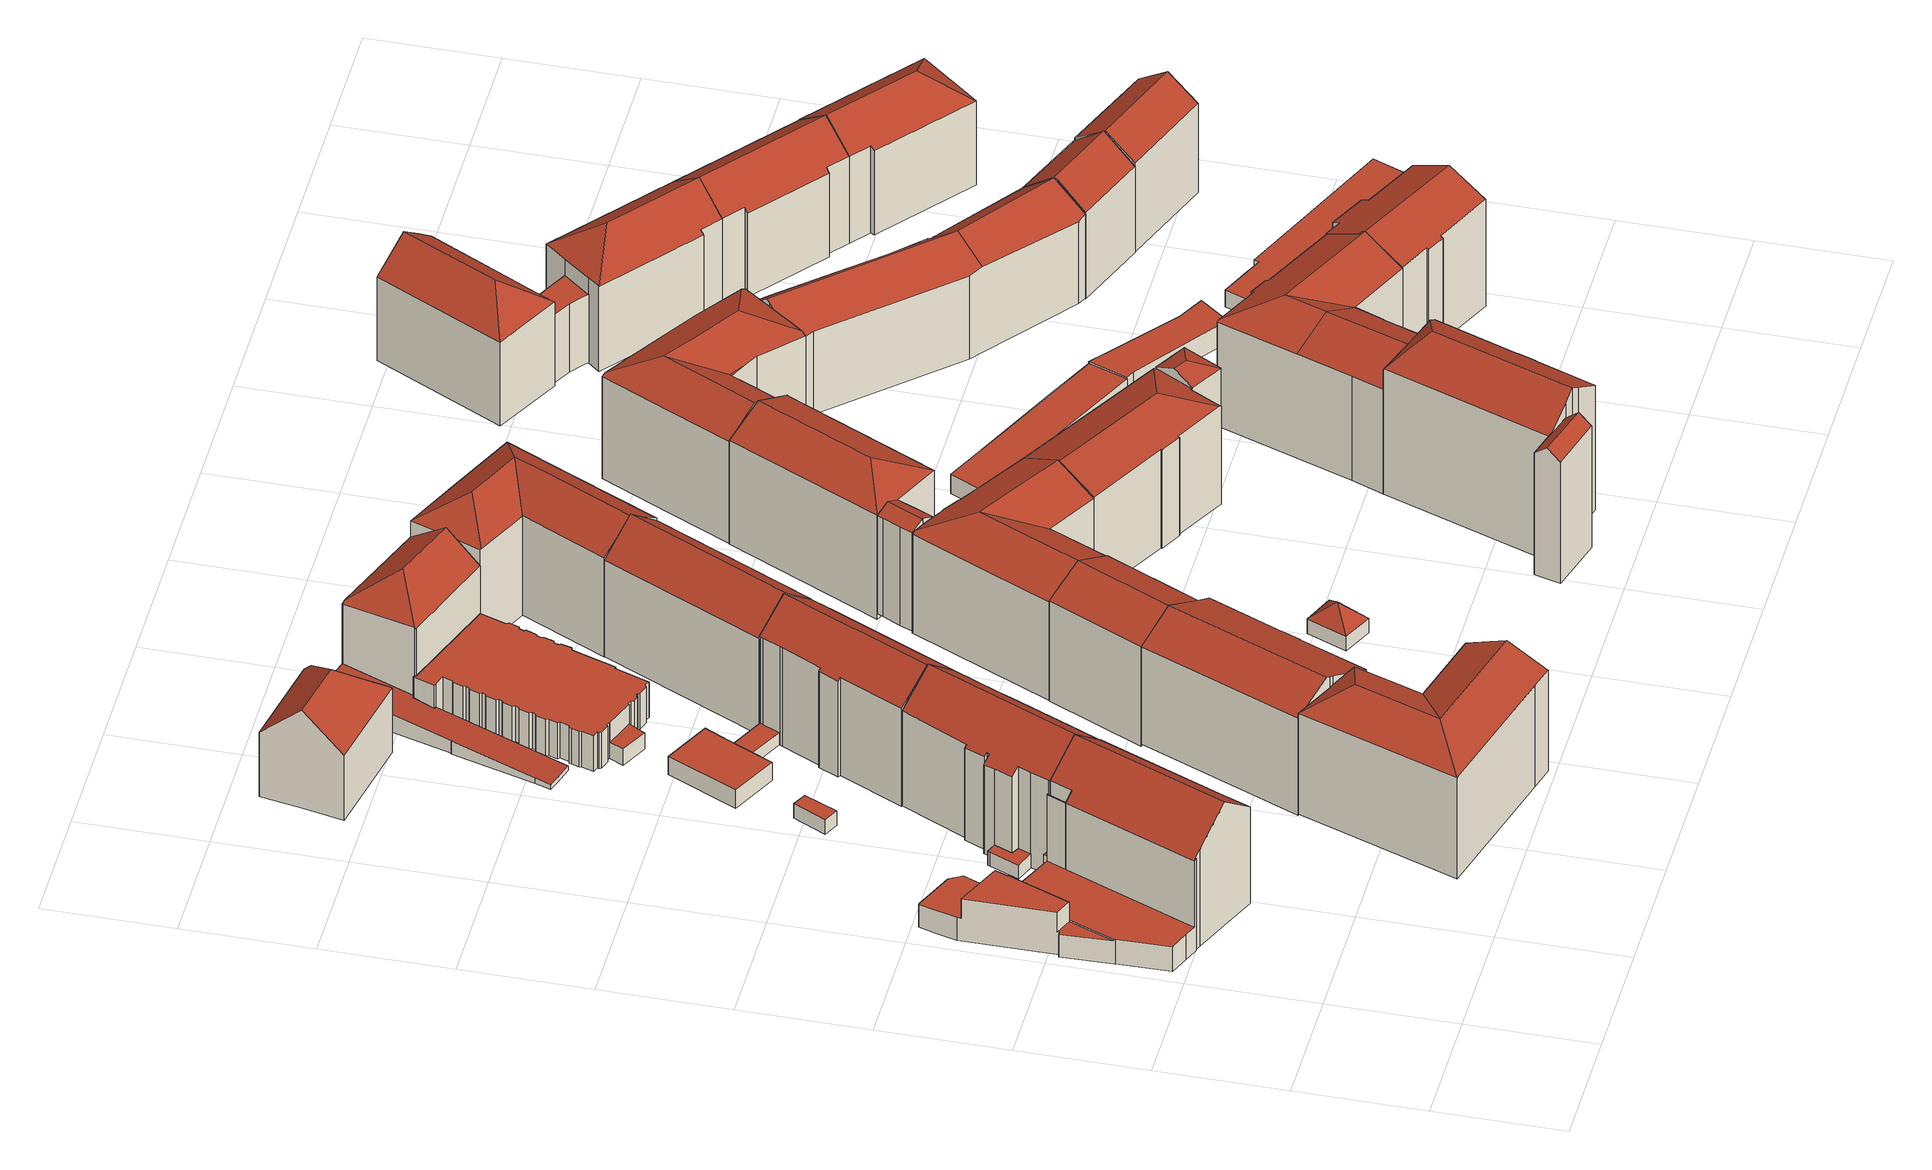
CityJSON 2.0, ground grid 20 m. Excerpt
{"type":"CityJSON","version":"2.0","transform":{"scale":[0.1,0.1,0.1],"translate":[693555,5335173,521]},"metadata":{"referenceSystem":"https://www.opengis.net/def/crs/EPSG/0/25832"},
"CityObjects":{
"building1":{"type":"Building","attributes":{"Gemeindeschluessel":"09162000","HoeheDach":"545.300","HoeheGrund":"523.200","Methode":"2000","NiedrigsteTraufeDesGebaeudes":"527.333","Geometrietyp2DReferenz":"3000","function":"31001_1000","roofType":"3100","measuredHeight":22.1,"storeysAboveGround":4},"geometry":[{"type":"MultiSurface","lod":"2","boundaries":[[[0,1,2,3,4,5,6,7]],[[8,2,1,9]],[[10,11,12,13,14,15,16,17,18,19,20,21,22,23,24,25,26,27,28,29,8,9,30,31,32,33,34,35,36,37,38,39]],[[18,40,41,19]],[[17,42,40,18]],[[16,15,43,44,45,42,17]],[[39,46,47,10]],[[35,48,49,36]],[[50,51,52,53]],[[45,44,54,55]],[[31,30,9,1,0,56,57]],[[14,58,43,15]],[[3,2,8,29,28,4]],[[21,59,60,22]],[[61,47,46,62,63]],[[64,65,66,67,7,6,26,25,24,23]],[[51,50,55,54,68,34,33,32,31,57]],[[42,45,55,50,53,69,41,40]],[[13,70,58,14]],[[71,65,64,60,59,72]],[[52,51,57,56,67,66]],[[71,53,52,66,65]],[[62,46,39,38,37,73]],[[7,67,56,0]],[[36,49,73,37]],[[43,58,70,63,62,73,49,48,68,54,44]],[[12,11,61,63,70,13]],[[6,5,4,28,27,26]],[[41,69,72,59,21,20,19]],[[22,60,64,23]],[[10,47,61,11]],[[34,68,48,35]],[[72,69,53,71]]],"semantics":{"surfaces":[{"type":"RoofSurface"},{"type":"WallSurface"},{"type":"GroundSurface"}],"values":[0,1,2,1,1,1,1,1,1,1,1,1,1,1,0,1,1,0,1,0,0,1,1,1,1,0,1,1,1,1,1,1,1]}}]},
"building2":{"type":"Building","attributes":{"Gemeindeschluessel":"09162000","HoeheDach":"528.439","HoeheGrund":"523.410","Methode":"2000","NiedrigsteTraufeDesGebaeudes":"528.382","Geometrietyp2DReferenz":"3000","function":"51009_1610","roofType":"1000","measuredHeight":5.03},"geometry":[{"type":"MultiSurface","lod":"2","boundaries":[[[74,75,76,77,78]],[[79,74,78,80]],[[80,81,82,83,79]],[[80,78,77,81]],[[81,77,76,82]],[[82,76,75,83]],[[83,75,74,79]]],"semantics":{"surfaces":[{"type":"RoofSurface"},{"type":"WallSurface"},{"type":"GroundSurface"}],"values":[0,1,2,1,1,1,1]}}]},
"building3":{"type":"Building","attributes":{"Gemeindeschluessel":"09162000","HoeheDach":"525.760","HoeheGrund":"523.340","Methode":"2000","NiedrigsteTraufeDesGebaeudes":"525.760","Geometrietyp2DReferenz":"3000","function":"51009_1610","roofType":"1000","measuredHeight":2.42},"geometry":[{"type":"MultiSurface","lod":"2","boundaries":[[[84,85,86,87]],[[88,89,85,84]],[[90,86,85,89,91,92,93]],[[94,92,91,95]],[[95,91,89,88]],[[87,86,90,96]],[[97,94,95,88,84,87,96]],[[96,90,93,97]],[[97,93,92,94]]],"semantics":{"surfaces":[{"type":"WallSurface"},{"type":"RoofSurface"},{"type":"GroundSurface"}],"values":[0,0,1,0,0,0,2,0,0]}}]},
"building4":{"type":"Building","attributes":{"Gemeindeschluessel":"09162000","HoeheDach":"544.690","HoeheGrund":"523.614","Methode":"2000","NiedrigsteTraufeDesGebaeudes":"541.672","Geometrietyp2DReferenz":"3000","function":"31001_1000","roofType":"3100","measuredHeight":21.08,"storeysAboveGround":4},"geometry":[{"type":"MultiSurface","lod":"2","boundaries":[[[98,99,100,101]],[[102,103,104,105]],[[106,107,108,109]],[[99,98,110,111]],[[112,113,114,115]],[[116,101,117,118]],[[119,110,98,101,116]],[[106,113,112,107]],[[102,105,114,113,106,109,120,100,99,111]],[[119,116,115,104,103]],[[115,114,105,104]],[[116,118,112,115]],[[118,117,121,108,107,112]],[[109,108,121,120]],[[120,121,117,101,100]],[[102,111,110,119,103]]],"semantics":{"surfaces":[{"type":"WallSurface"},{"type":"RoofSurface"},{"type":"GroundSurface"}],"values":[0,0,0,0,0,1,1,0,2,1,0,1,1,0,0,0]}}]},
"building5":{"type":"Building","attributes":{"Gemeindeschluessel":"09162000","HoeheDach":"545.305","HoeheGrund":"523.450","Methode":"2000","NiedrigsteTraufeDesGebaeudes":"539.337","Geometrietyp2DReferenz":"3000","function":"31001_1000","roofType":"3100","measuredHeight":21.86,"storeysAboveGround":4},"geometry":[{"type":"MultiSurface","lod":"2","boundaries":[[[122,123,124,125]],[[126,127,128,129]],[[130,131,127,126]],[[132,133,134,124,123,135,136,137,138]],[[139,140,141,142]],[[143,137,136,144,145,146,147,148]],[[138,137,143,148,149,128,127,131,150,151,152,153,141,140,154,155,156]],[[157,150,131,130]],[[158,151,150,157]],[[159,134,133,160]],[[161,155,154,162]],[[142,141,153,163]],[[164,156,155,161]],[[165,166,132,138,156,164]],[[167,152,151,158]],[[168,135,123,122]],[[125,124,134,159]],[[163,153,152,167]],[[168,122,125,159,160,166,165,164,161,162,139,142,163,167,158,157,130,126,129,169,147,146,145,144]],[[144,136,135,168]],[[128,149,148,147,169,129]],[[160,133,132,166]],[[162,154,140,139]]],"semantics":{"surfaces":[{"type":"WallSurface"},{"type":"RoofSurface"},{"type":"GroundSurface"}],"values":[0,0,0,1,0,0,1,0,0,0,0,0,0,0,0,0,0,0,2,0,0,0,0]}}]},
"building6":{"type":"Building","attributes":{"Gemeindeschluessel":"09162000","HoeheDach":"526.113","HoeheGrund":"523.460","Methode":"1000","NiedrigsteTraufeDesGebaeudes":"526.113","Geometrietyp2DReferenz":"3000","function":"51009_1610","roofType":"1000","measuredHeight":2.65},"geometry":[{"type":"MultiSurface","lod":"2","boundaries":[[[170,171,172,173]],[[170,173,174,175]],[[175,176,171,170]],[[176,177,172,171]],[[174,177,176,175]],[[173,172,177,174]]],"semantics":{"surfaces":[{"type":"WallSurface"},{"type":"GroundSurface"},{"type":"RoofSurface"}],"values":[0,1,0,2,0,0]}}]},
"building7":{"type":"Building","attributes":{"Gemeindeschluessel":"09162000","HoeheDach":"526.767","HoeheGrund":"523.540","Methode":"1000","NiedrigsteTraufeDesGebaeudes":"526.767","Geometrietyp2DReferenz":"3000","function":"31001_2000","roofType":"1000","measuredHeight":3.23,"storeysAboveGround":1},"geometry":[{"type":"MultiSurface","lod":"2","boundaries":[[[178,179,180,181]],[[182,183,184,185]],[[181,180,186,187]],[[187,188,182,185,178,181]],[[187,186,189,188]],[[185,184,179,178]],[[188,189,183,182]],[[180,179,184,183,189,186]]],"semantics":{"surfaces":[{"type":"WallSurface"},{"type":"GroundSurface"},{"type":"RoofSurface"}],"values":[0,0,0,1,0,0,0,2]}}]},
"building8":{"type":"Building","attributes":{"Gemeindeschluessel":"09162000","HoeheDach":"544.000","HoeheGrund":"523.451","Methode":"1000","NiedrigsteTraufeDesGebaeudes":"539.396","Geometrietyp2DReferenz":"3000","function":"31001_1000","roofType":"3100","measuredHeight":20.55,"storeysAboveGround":4},"geometry":[{"type":"MultiSurface","lod":"2","boundaries":[[[190,191,192,193,194,195,196,197,198,199,200,201,202,203]],[[204,205,206,207,208,209,210,211,212,213,214,215,216,217]],[[195,211,210,196]],[[196,210,209,197]],[[198,208,207,199]],[[203,218,219,190]],[[192,214,213,193]],[[191,215,214,192]],[[199,207,206,200]],[[200,206,205,201]],[[217,216,219,218]],[[190,219,216,215,191]],[[202,204,217,218,203]],[[194,212,211,195]],[[197,209,208,198]],[[201,205,204,202]],[[193,213,212,194]]],"semantics":{"surfaces":[{"type":"GroundSurface"},{"type":"RoofSurface"},{"type":"WallSurface"}],"values":[0,1,2,2,2,2,2,2,2,2,1,2,2,2,2,2,2]}}]},
"building9":{"type":"Building","attributes":{"Gemeindeschluessel":"09162000","HoeheDach":"545.294","HoeheGrund":"523.260","Methode":"1000","NiedrigsteTraufeDesGebaeudes":"540.536","Geometrietyp2DReferenz":"3000","function":"31001_9998","roofType":"3100","measuredHeight":22.03,"storeysAboveGround":4},"geometry":[{"type":"MultiSurface","lod":"2","boundaries":[[[136,220,221,222,223,224]],[[225,226,227,228]],[[229,222,221,230]],[[231,232,233,234]],[[235,236,136,224,237,238]],[[239,240,241,242]],[[223,222,229,243,234,233]],[[224,223,233,232,244,245,241,240,246,227,226,237]],[[247,246,240,239]],[[238,237,226,225]],[[248,220,136,236]],[[230,248,236,235,238,225,228,247,239,242,249,250,231,234,243,229]],[[249,245,244,250]],[[250,244,232,231]],[[230,221,220,248]],[[242,241,245,249]],[[228,227,246,247]]],"semantics":{"surfaces":[{"type":"RoofSurface"},{"type":"WallSurface"},{"type":"GroundSurface"}],"values":[0,1,1,1,1,1,1,0,1,1,1,2,1,1,1,1,1]}}]},
"building10":{"type":"Building","attributes":{"Gemeindeschluessel":"09162000","HoeheDach":"525.610","HoeheGrund":"523.430","Methode":"1000","NiedrigsteTraufeDesGebaeudes":"525.610","Geometrietyp2DReferenz":"3000","function":"51009_1610","roofType":"1000","measuredHeight":2.18},"geometry":[{"type":"MultiSurface","lod":"2","boundaries":[[[251,252,253,254]],[[255,256,257,258]],[[257,256,253,252,259]],[[260,251,254,255,258]],[[260,259,252,251]],[[258,257,259,260]],[[254,253,256,255]]],"semantics":{"surfaces":[{"type":"WallSurface"},{"type":"RoofSurface"},{"type":"GroundSurface"}],"values":[0,0,1,2,0,0,0]}}]},
"building11":{"type":"Building","attributes":{"Gemeindeschluessel":"09162000","HoeheDach":"539.462","HoeheGrund":"521.984","Methode":"1000","NiedrigsteTraufeDesGebaeudes":"533.505","Geometrietyp2DReferenz":"3000","function":"31001_1000","roofType":"3200","measuredHeight":17.48,"storeysAboveGround":3},"geometry":[{"type":"MultiSurface","lod":"2","boundaries":[[[261,262,263,264,265]],[[266,267,268,263,262,269]],[[270,264,263,268]],[[271,272,273,274]],[[266,269,275,276]],[[277,275,269,262,261]],[[278,271,274,279,270,268,267,266,276]],[[272,271,278,276,275,277]],[[273,265,264,270,279,274]],[[272,277,261,265,273]]],"semantics":{"surfaces":[{"type":"RoofSurface"},{"type":"WallSurface"},{"type":"GroundSurface"}],"values":[0,1,1,1,1,0,2,1,1,0]}}]},
"building12":{"type":"Building","attributes":{"Gemeindeschluessel":"09162000","HoeheDach":"526.997","HoeheGrund":"522.692","Methode":"1000","NiedrigsteTraufeDesGebaeudes":"523.460","Geometrietyp2DReferenz":"3000","function":"51009_1610","roofType":"1000","measuredHeight":4.3},"geometry":[{"type":"MultiSurface","lod":"2","boundaries":[[[280,281,282,283]],[[284,285,286,287]],[[288,289,290,291]],[[292,293,294,295]],[[287,286,293,292]],[[296,297,294,293,286,285,298,299,300,282,281,289,288]],[[295,294,297,301]],[[284,287,292,295,301,302,291,290,280,283,303,304,305]],[[283,282,300,303]],[[302,301,297,296,288,291]],[[299,298,305,304,303,300]],[[290,289,281,280]],[[305,298,285,284]]],"semantics":{"surfaces":[{"type":"WallSurface"},{"type":"RoofSurface"},{"type":"GroundSurface"}],"values":[0,0,0,0,0,1,0,2,0,0,0,0,0]}}]},
"building13":{"type":"Building","attributes":{"Gemeindeschluessel":"09162000","HoeheDach":"543.986","HoeheGrund":"522.940","Methode":"1000","NiedrigsteTraufeDesGebaeudes":"540.822","Geometrietyp2DReferenz":"3000","function":"31001_1000","roofType":"3100","measuredHeight":21.05,"storeysAboveGround":4},"geometry":[{"type":"MultiSurface","lod":"2","boundaries":[[[215,214,213,306,307,216]],[[308,213,214,309]],[[219,310,311,312,313,314]],[[216,307,315,311,310,219]],[[316,317,215,216,219,314]],[[309,214,215,317]],[[315,307,306,318,319,320,312,311]],[[318,306,213,308]],[[308,309,317,316,314,313,312,320,319,318]]],"semantics":{"surfaces":[{"type":"RoofSurface"},{"type":"WallSurface"},{"type":"GroundSurface"}],"values":[0,1,1,0,1,1,1,1,2]}}]},
"building14":{"type":"Building","attributes":{"Gemeindeschluessel":"09162000","HoeheDach":"529.636","HoeheGrund":"523.200","Methode":"2000","NiedrigsteTraufeDesGebaeudes":"526.090","Geometrietyp2DReferenz":"3000","function":"31001_9998","roofType":"1000","measuredHeight":6.44,"storeysAboveGround":2},"geometry":[{"type":"MultiSurface","lod":"2","boundaries":[[[321,322,323,324]],[[325,326,327,328]],[[329,330,331,332,333,334]],[[335,336,337,338,339,340]],[[341,342,343,344]],[[345,346,342,341]],[[347,334,333,348,349,350]],[[351,352,353,354]],[[355,356,357,358,359,360]],[[361,362,363,364]],[[365,366,367,368,369,370,371]],[[372,373,358,357]],[[374,375,376,377]],[[378,379,380,381]],[[382,383,384,385]],[[386,387,365,371]],[[388,389,352,351]],[[390,391,392,393]],[[381,380,394,395]],[[396,397,398,399]],[[321,324,400,401,374,377,402,345,341,344,390,393,403,382,385,404,405,406,407,408,409,410,411,412,372,357,356,355,330,329,334,347,350,413,386,371,370,369,414,337,336,335,415,416,417,418,419,420,361,364,421,378,381,395,422,423,424,388,351,354,425,426,427,428,429,430,431,432,433,434,435,325,328,436,437,438,439,440,441,442,443,444,396,399,445,446,447,448]],[[387,449,366,365]],[[406,450,451,407]],[[335,340,452,415]],[[328,327,453,436]],[[417,454,455,418]],[[442,456,457,443]],[[444,458,397,396]],[[438,459,460,439]],[[441,461,456,442]],[[405,462,450,406]],[[411,463,464,412]],[[354,353,465,425]],[[425,465,466,426]],[[412,464,373,372]],[[419,467,468,420]],[[410,469,463,411]],[[422,470,471,423]],[[404,472,462,405]],[[440,473,461,441]],[[448,474,322,321]],[[432,475,476,433]],[[409,477,469,410]],[[478,479,480,474,448,447,446,445,399,398]],[[395,394,470,422]],[[443,457,458,444]],[[429,481,482,430]],[[408,407,451,483,477,409]],[[344,343,391,390]],[[428,484,481,429]],[[414,369,368,485,338,337]],[[377,376,486,402]],[[434,487,488,435]],[[385,384,472,404]],[[403,489,383,382]],[[449,387,386,413,350,349,490]],[[420,468,362,361]],[[393,392,489,403]],[[430,482,491,431]],[[426,466,492,427]],[[416,415,452,493,454,417]],[[401,494,375,374]],[[437,495,459,438]],[[435,488,326,325]],[[400,496,494,401]],[[418,455,467,419]],[[423,471,497,424]],[[436,453,495,437]],[[449,490,367,366]],[[431,491,475,432]],[[421,498,379,378]],[[427,492,484,428]],[[402,486,346,345]],[[439,460,473,440]],[[455,454,493,452,340,339,338,485,368,367,490,349,348,333,332,331,360,359,358,373,464,463,469,477,483,451,450,462,472,384,383,489,392,391,343,342,346,486,376,375,494,496,323,322,474,480,479,478,398,397,458,457,456,461,473,460,459,495,453,327,326,488,487,476,475,491,482,481,484,492,466,465,353,352,389,497,471,470,394,380,379,498,363,362,468,467]],[[364,363,498,421]],[[355,360,331,330]],[[324,323,496,400]],[[424,497,389,388]],[[433,476,487,434]]],"semantics":{"surfaces":[{"type":"WallSurface"},{"type":"GroundSurface"},{"type":"RoofSurface"}],"values":[0,0,0,0,0,0,0,0,0,0,0,0,0,0,0,0,0,0,0,0,1,2,0,0,0,0,0,0,0,0,0,0,0,0,0,0,0,0,0,0,0,0,0,0,0,0,0,0,0,0,0,0,0,0,0,0,0,0,0,0,0,0,0,0,0,0,0,0,0,0,0,0,0,0,2,0,0,0,0,0]}}]},
"building15":{"type":"Building","attributes":{"Gemeindeschluessel":"09162000","HoeheDach":"545.276","HoeheGrund":"523.280","Methode":"1000","NiedrigsteTraufeDesGebaeudes":"540.596","Geometrietyp2DReferenz":"3000","function":"31001_9998","roofType":"3100","measuredHeight":22,"storeysAboveGround":4},"geometry":[{"type":"MultiSurface","lod":"2","boundaries":[[[499,500,501,502]],[[503,504,500,499]],[[505,504,503,229]],[[234,502,501,506]],[[500,504,505,507,506,501]],[[229,508,234,506,507,505]],[[508,229,503,499,502,234]]],"semantics":{"surfaces":[{"type":"RoofSurface"},{"type":"WallSurface"},{"type":"GroundSurface"}],"values":[0,0,1,1,1,2,1]}}]},
"building16":{"type":"Building","attributes":{"Gemeindeschluessel":"09162000","HoeheDach":"529.939","HoeheGrund":"524.360","Methode":"1000","NiedrigsteTraufeDesGebaeudes":"526.961","Geometrietyp2DReferenz":"3000","function":"31001_2000","roofType":"3500","measuredHeight":5.58},"geometry":[{"type":"MultiSurface","lod":"2","boundaries":[[[509,510,511]],[[510,512,513,514]],[[511,510,514]],[[509,511,515]],[[516,509,515,517]],[[516,512,510,509]],[[511,514,515]],[[516,517,513,512]],[[517,515,514,513]]],"semantics":{"surfaces":[{"type":"RoofSurface"},{"type":"WallSurface"},{"type":"GroundSurface"}],"values":[0,1,0,0,1,1,0,2,1]}}]},
"building17":{"type":"Building","attributes":{"Gemeindeschluessel":"09162000","HoeheDach":"542.370","HoeheGrund":"522.889","Methode":"2000","NiedrigsteTraufeDesGebaeudes":"537.699","Geometrietyp2DReferenz":"3000","function":"31001_9998","roofType":"3200","measuredHeight":19.48,"storeysAboveGround":4},"geometry":[{"type":"MultiSurface","lod":"2","boundaries":[[[518,519,520,521]],[[522,523,524,525,526]],[[527,528,523,522]],[[529,520,519,528,527,530]],[[518,521,531,532,525,524]],[[530,532,531,529]],[[522,526,530,527]],[[526,525,532,530]],[[518,524,523,528,519]],[[529,531,521,520]]],"semantics":{"surfaces":[{"type":"WallSurface"},{"type":"RoofSurface"},{"type":"GroundSurface"}],"values":[0,0,1,1,2,0,1,0,0,0]}}]},
"building18":{"type":"Building","attributes":{"Gemeindeschluessel":"09162000","HoeheDach":"543.952","HoeheGrund":"522.940","Methode":"1000","NiedrigsteTraufeDesGebaeudes":"540.582","Geometrietyp2DReferenz":"3000","function":"31001_1000","roofType":"3100","measuredHeight":21.01,"storeysAboveGround":4},"geometry":[{"type":"MultiSurface","lod":"2","boundaries":[[[533,534,535,536]],[[537,538,534,533]],[[539,540,541,542,543,318,319,312,544,545,546,547,548,549,537,533,536,550,551]],[[552,553,554,555,307]],[[554,556,557,558,559,535,534,538,560,561,562,563]],[[547,562,561,548]],[[307,555,554,563,564,565,566]],[[548,561,560,549]],[[318,543,542,567,553,552]],[[540,539,551,558,557,568]],[[541,540,568,569,567,542]],[[559,558,551,550,536,535]],[[553,567,569,568,557,556,554]],[[563,562,547,546,545,564]],[[549,560,538,537]],[[319,318,552,307,566,312]],[[566,565,564,545,544,312]]],"semantics":{"surfaces":[{"type":"WallSurface"},{"type":"GroundSurface"},{"type":"RoofSurface"}],"values":[0,0,1,2,2,0,2,0,0,0,0,0,2,0,0,0,0]}}]},
"building19":{"type":"Building","attributes":{"Gemeindeschluessel":"09162000","HoeheDach":"541.925","HoeheGrund":"523.240","Methode":"1000","NiedrigsteTraufeDesGebaeudes":"540.705","Geometrietyp2DReferenz":"3000","function":"31001_1000","roofType":"3100","measuredHeight":18.68},"geometry":[{"type":"MultiSurface","lod":"2","boundaries":[[[570,571,572,573]],[[574,575,571,570]],[[576,577,578,579]],[[580,581,582,583,584,585]],[[586,587,561,585,584,583,588,578,589]],[[582,581,580,590,591,592,593,574,570,573,576,579,594]],[[579,578,588,594]],[[594,588,583,582]],[[591,590,561,587,586,592]],[[580,585,561,590]],[[589,578,577,572,571,575]],[[593,592,586,589,575,574]],[[573,572,577,576]]],"semantics":{"surfaces":[{"type":"WallSurface"},{"type":"RoofSurface"},{"type":"GroundSurface"}],"values":[0,0,0,0,1,2,0,0,0,0,1,0,0]}}]},
"building20":{"type":"Building","attributes":{"Gemeindeschluessel":"09162000","HoeheDach":"547.102","HoeheGrund":"523.610","Methode":"1000","NiedrigsteTraufeDesGebaeudes":"545.343","Geometrietyp2DReferenz":"3000","function":"31001_1000","roofType":"3100","measuredHeight":23.49},"geometry":[{"type":"MultiSurface","lod":"2","boundaries":[[[595,596,597,598]],[[599,600,601,602]],[[600,597,596,603,601]],[[599,604,605,598,597,600]],[[604,599,602,606]],[[607,603,596,595]],[[605,604,606,608,607,595,598]],[[602,601,603,607,608,606]]],"semantics":{"surfaces":[{"type":"WallSurface"},{"type":"RoofSurface"},{"type":"GroundSurface"}],"values":[0,1,1,0,0,0,2,0]}}]},
"building21":{"type":"Building","attributes":{"Gemeindeschluessel":"09162000","HoeheDach":"545.041","HoeheGrund":"523.160","Methode":"1000","NiedrigsteTraufeDesGebaeudes":"540.963","Geometrietyp2DReferenz":"3000","function":"31001_9998","roofType":"3200","measuredHeight":21.88,"storeysAboveGround":4},"geometry":[{"type":"MultiSurface","lod":"2","boundaries":[[[609,610,611,612]],[[613,614,611,610,615]],[[448,615,610,609]],[[616,617,618,619,620,621]],[[622,623,624,616,621,625]],[[621,620,619,626,627,625]],[[623,628,629,630,631,624]],[[632,630,629,633,612,611]],[[614,634,618,630,632,611]],[[628,623,622,625,627,626,635,636,448,609,612,633,629]],[[637,619,618,634,614,613]],[[624,631,630,618,617,616]],[[636,635,626,619,637,613,615,448]]],"semantics":{"surfaces":[{"type":"WallSurface"},{"type":"RoofSurface"},{"type":"GroundSurface"}],"values":[0,1,0,1,0,0,0,0,1,2,1,1,0]}}]},
"building22":{"type":"Building","attributes":{"Gemeindeschluessel":"09162000","HoeheDach":"543.922","HoeheGrund":"522.220","Methode":"1000","NiedrigsteTraufeDesGebaeudes":"540.747","Geometrietyp2DReferenz":"3000","function":"31001_1000","roofType":"3200","measuredHeight":21.7,"storeysAboveGround":4},"geometry":[{"type":"MultiSurface","lod":"2","boundaries":[[[638,639,588,640]],[[641,642,643,644,645,646,647]],[[639,648,643,642,641,649]],[[650,651,577,652]],[[577,647,646,652]],[[640,588,651,650]],[[649,641,647,577]],[[651,588,639,649,577]],[[653,638,640,650,652,646,645,644]],[[638,653,644,643,648,639]]],"semantics":{"surfaces":[{"type":"WallSurface"},{"type":"RoofSurface"},{"type":"GroundSurface"}],"values":[0,0,1,0,0,0,1,1,2,0]}}]},
"building23":{"type":"Building","attributes":{"Gemeindeschluessel":"09162000","HoeheDach":"543.920","HoeheGrund":"523.303","Methode":"2000","NiedrigsteTraufeDesGebaeudes":"540.740","Geometrietyp2DReferenz":"3000","function":"31001_1000","roofType":"3200","measuredHeight":20.62,"storeysAboveGround":4},"geometry":[{"type":"MultiSurface","lod":"2","boundaries":[[[654,655,656,657]],[[658,659,660,661,654,657,662,663,664,665,666,667,668,669,670,671,672]],[[665,673,674,666]],[[675,676,677,678,672,671,670,669,558]],[[679,680,681,682]],[[682,681,677,676,683,684]],[[662,657,656,685,686,663]],[[666,674,687,667]],[[663,686,688,664]],[[664,688,673,665]],[[659,658,672,678,689,690]],[[687,691,558,669,668,667]],[[661,660,659,690,679,682,684,655,654]],[[685,656,655,684,683,676,675,692]],[[692,675,558,691]],[[679,690,689,680]],[[674,673,688,686,685,692,691,687]],[[680,689,678,677,681]]],"semantics":{"surfaces":[{"type":"WallSurface"},{"type":"GroundSurface"},{"type":"RoofSurface"}],"values":[0,1,0,0,2,0,0,0,0,0,0,0,0,2,2,2,2,2]}}]},
"building24":{"type":"Building","attributes":{"Gemeindeschluessel":"09162000","HoeheDach":"549.250","HoeheGrund":"522.670","Methode":"2000","NiedrigsteTraufeDesGebaeudes":"544.953","Geometrietyp2DReferenz":"3000","function":"31001_1000","roofType":"3200","measuredHeight":26.58,"storeysAboveGround":5},"geometry":[{"type":"MultiSurface","lod":"2","boundaries":[[[693,694,695,696]],[[697,698,699,700]],[[701,702,703,704,705]],[[700,699,706,707]],[[708,709,694,693]],[[702,710,711,712,703]],[[713,714,712,711]],[[706,699,698,695,694,709,715,705,704,716]],[[717,716,714,713]],[[701,718,710,702]],[[719,715,709,708]],[[710,718,719,708,693,696,697,700,707,717,713,711]],[[707,706,716,717]],[[696,695,698,697]],[[719,718,701,705,715]],[[714,716,704,703,712]]],"semantics":{"surfaces":[{"type":"WallSurface"},{"type":"RoofSurface"},{"type":"GroundSurface"}],"values":[0,0,1,0,0,0,0,1,0,0,0,2,0,0,0,1]}}]},
"building25":{"type":"Building","attributes":{"Gemeindeschluessel":"09162000","HoeheDach":"526.869","HoeheGrund":"523.470","Methode":"1000","NiedrigsteTraufeDesGebaeudes":"526.869","Geometrietyp2DReferenz":"3000","function":"31001_2000","roofType":"1000","measuredHeight":3.4},"geometry":[{"type":"MultiSurface","lod":"2","boundaries":[[[720,721,722,723,724,725]],[[726,727,725,724,723,728]],[[720,729,730,721]],[[721,730,731,722]],[[729,727,726,728,731,730]],[[722,731,728,723]],[[720,725,727,729]]],"semantics":{"surfaces":[{"type":"GroundSurface"},{"type":"WallSurface"},{"type":"RoofSurface"}],"values":[0,1,1,1,2,1,1]}}]},
"building26":{"type":"Building","attributes":{"Gemeindeschluessel":"09162000","HoeheDach":"543.907","HoeheGrund":"522.270","Methode":"1000","NiedrigsteTraufeDesGebaeudes":"539.849","Geometrietyp2DReferenz":"3000","function":"31001_1000","roofType":"3200","measuredHeight":21.64,"storeysAboveGround":4},"geometry":[{"type":"MultiSurface","lod":"2","boundaries":[[[732,733,734,735,736,737,738]],[[739,740,741,742,743,744]],[[738,737,736,745,746,747]],[[748,749,750,751,752,753]],[[754,755,756]],[[757,758,759,760,761,732,738,747]],[[734,762,763,748,753,764,735]],[[761,760,765,766,767,756,755,734,733,732]],[[768,766,765,769]],[[769,765,760,759]],[[743,742,770,749,748,763]],[[771,770,742,741]],[[735,764,753,752,772,773,745,736]],[[750,749,770,771]],[[774,775,776,754,756,777]],[[771,741,740,739,778,775,774,777,779,768,769,759,758,757,747,746,745,773,772,752,751,750]],[[778,739,744,780,776,775]],[[755,754,776,780,744,743,763,762,734]],[[768,779,777,756,767,766]]],"semantics":{"surfaces":[{"type":"RoofSurface"},{"type":"WallSurface"},{"type":"GroundSurface"}],"values":[0,1,1,1,0,1,0,0,1,1,0,1,1,1,1,2,1,0,1]}}]},
"building27":{"type":"Building","attributes":{"Gemeindeschluessel":"09162000","HoeheDach":"544.867","HoeheGrund":"522.654","Methode":"2000","NiedrigsteTraufeDesGebaeudes":"527.808","Geometrietyp2DReferenz":"3000","function":"31001_1000","roofType":"3100","measuredHeight":22.21,"storeysAboveGround":4},"geometry":[{"type":"MultiSurface","lod":"2","boundaries":[[[710,781,782,783]],[[784,785,786,787,788]],[[789,790,791,792,793,794]],[[795,796,797,798,799]],[[800,801,802,803,804]],[[805,806,802,801]],[[807,808,809,810]],[[786,785,800,804]],[[787,786,796,795]],[[809,811,812,813,814,810]],[[796,803,802,806,807,810,814,792,791,797]],[[815,783,782,799,798]],[[789,794,812,811]],[[816,817,818,719]],[[718,719,818,819,820]],[[813,812,794,793]],[[796,786,804,803]],[[808,807,806,805]],[[793,792,814,813]],[[790,815,798,797,791]],[[818,817,788,787,795,819]],[[718,820,781,710]],[[800,785,784,816,719,718,710,783,815,790,789,811,809,808,805,801]],[[820,819,795,799,782,781]],[[784,788,817,816]]],"semantics":{"surfaces":[{"type":"WallSurface"},{"type":"RoofSurface"},{"type":"GroundSurface"}],"values":[0,0,0,1,0,0,0,0,1,0,1,0,0,0,0,1,1,0,0,0,1,0,2,1,0]}}]},
"building28":{"type":"Building","attributes":{"Gemeindeschluessel":"09162000","HoeheDach":"527.173","HoeheGrund":"523.240","Methode":"1000","NiedrigsteTraufeDesGebaeudes":"527.173","Geometrietyp2DReferenz":"3000","function":"31001_2000","roofType":"1000","measuredHeight":3.93},"geometry":[{"type":"MultiSurface","lod":"2","boundaries":[[[821,822,823,824,825,826,827]],[[823,828,829,824]],[[827,830,831,821]],[[824,829,832,825]],[[830,833,832,829,828,834,831]],[[826,833,830,827]],[[825,832,833,826]],[[822,834,828,823]],[[821,831,834,822]]],"semantics":{"surfaces":[{"type":"GroundSurface"},{"type":"WallSurface"},{"type":"RoofSurface"}],"values":[0,1,1,1,2,1,1,1,1]}}]},
"building29":{"type":"Building","attributes":{"Gemeindeschluessel":"09162000","HoeheDach":"541.447","HoeheGrund":"521.910","Methode":"1000","NiedrigsteTraufeDesGebaeudes":"536.915","Geometrietyp2DReferenz":"3000","function":"31001_1000","roofType":"3200","measuredHeight":19.54,"storeysAboveGround":4},"geometry":[{"type":"MultiSurface","lod":"2","boundaries":[[[835,836,837,838]],[[839,840,841]],[[840,842,843,841]],[[844,841,843,845]],[[835,846,847,836]],[[842,848,847,846,849,850,845,843]],[[839,837,836,847,848,842,840]],[[835,838,851,844,845,850,849,846]],[[851,839,841,844]],[[838,837,839,851]]],"semantics":{"surfaces":[{"type":"WallSurface"},{"type":"RoofSurface"},{"type":"GroundSurface"}],"values":[0,1,1,0,0,0,1,2,0,0]}}]},
"building30":{"type":"Building","attributes":{"Gemeindeschluessel":"09162000","HoeheDach":"541.710","HoeheGrund":"522.620","Methode":"2000","NiedrigsteTraufeDesGebaeudes":"536.990","Geometrietyp2DReferenz":"3000","function":"31001_1000","roofType":"3100","measuredHeight":19.09,"storeysAboveGround":4},"geometry":[{"type":"MultiSurface","lod":"2","boundaries":[[[852,853,854,855,856,857]],[[858,859,856,855,860,861,862,863,864]],[[865,866,867,868]],[[868,867,854,853]],[[854,867,866,869,860,855]],[[870,871,872,873,874,875]],[[876,877,875,874]],[[862,861,878,879,880,881]],[[864,863,862,881,882,883]],[[857,856,859,884]],[[872,871,869,885]],[[869,871,870,860]],[[885,865,868,853,852,857,884,886,883,882,881,880,879,887,888,876,874,873,872]],[[886,884,859,858,864,883]],[[879,878,889,887]],[[888,890,877,876]],[[860,870,875,877,890,889,878,861]],[[887,889,890,888]],[[866,865,885,869]]],"semantics":{"surfaces":[{"type":"WallSurface"},{"type":"RoofSurface"},{"type":"GroundSurface"}],"values":[0,1,0,0,1,0,0,0,0,0,0,1,2,0,0,0,1,0,0]}}]},
"building31":{"type":"Building","attributes":{"Gemeindeschluessel":"09162000","HoeheDach":"534.342","HoeheGrund":"522.120","Methode":"1000","NiedrigsteTraufeDesGebaeudes":"534.342","Geometrietyp2DReferenz":"3000","function":"31001_1000","roofType":"1000","measuredHeight":12.22},"geometry":[{"type":"MultiSurface","lod":"2","boundaries":[[[891,892,893,894,895,896]],[[897,892,891,896,898,899,900,901,902,903]],[[904,905,902,901,900,906]],[[895,894,893,907,908,905,904,906,909,910]],[[892,897,903,908,907,893]],[[910,909,906,900,899,898]],[[902,905,908,903]],[[896,895,910,898]]],"semantics":{"surfaces":[{"type":"WallSurface"},{"type":"GroundSurface"},{"type":"RoofSurface"}],"values":[0,1,0,2,0,0,0,0]}}]},
"building32":{"type":"Building","attributes":{"Gemeindeschluessel":"09162000","HoeheDach":"544.874","HoeheGrund":"522.660","Methode":"2000","NiedrigsteTraufeDesGebaeudes":"541.208","Geometrietyp2DReferenz":"3000","function":"31001_1000","roofType":"3100","measuredHeight":22.21,"storeysAboveGround":4},"geometry":[{"type":"MultiSurface","lod":"2","boundaries":[[[801,802,806,805]],[[911,912,913,914]],[[915,916,917,918]],[[919,920,921,922,923,924,925,800,926,801,805,808,927,915,918,911,914]],[[928,929,930,931,932,933,934,803,935]],[[922,931,930,923]],[[927,936,916,915]],[[923,930,929,924]],[[918,917,912,911]],[[802,803,934,913,912,917,916,936,937,806]],[[925,928,935,800]],[[935,803,802,801,926,800]],[[921,920,933,932,931,922]],[[805,806,937,808]],[[920,919,914,913,934,933]],[[924,929,928,925]],[[808,937,936,927]]],"semantics":{"surfaces":[{"type":"WallSurface"},{"type":"GroundSurface"},{"type":"RoofSurface"}],"values":[0,0,0,1,2,0,0,0,0,2,0,0,0,0,0,0,0]}}]},
"building33":{"type":"Building","attributes":{"Gemeindeschluessel":"09162000","HoeheDach":"541.866","HoeheGrund":"521.960","Methode":"1000","NiedrigsteTraufeDesGebaeudes":"537.322","Geometrietyp2DReferenz":"3000","function":"31001_1000","roofType":"3200","measuredHeight":19.91,"storeysAboveGround":4},"geometry":[{"type":"MultiSurface","lod":"2","boundaries":[[[938,939,940,941]],[[942,943,944,945]],[[946,947,948,938,941,949,942,945,950,951,952]],[[953,954,955,956,957]],[[950,958,956,951]],[[948,947,946,952,955,954,953,959]],[[960,957,956,958,944,943]],[[955,952,951,956]],[[945,944,958,950]],[[948,959,939,938]],[[940,939,959,953,957,960]],[[949,941,940,960,943,942]]],"semantics":{"surfaces":[{"type":"WallSurface"},{"type":"GroundSurface"},{"type":"RoofSurface"}],"values":[0,0,1,2,0,0,2,0,0,0,2,0]}}]},
"building34":{"type":"Building","attributes":{"Gemeindeschluessel":"09162000","HoeheDach":"527.442","HoeheGrund":"524.450","Methode":"1000","NiedrigsteTraufeDesGebaeudes":"527.442","Geometrietyp2DReferenz":"3000","function":"31001_2000","roofType":"1000","measuredHeight":2.99},"geometry":[{"type":"MultiSurface","lod":"2","boundaries":[[[961,962,963,964]],[[965,966,967,968,969,970]],[[971,972,973,974,975,963,962,976,967,966,965]],[[976,977,968,967]],[[978,979,980,981,970,969,968,977,961,964,982]],[[977,976,962,961]],[[981,971,965,970]],[[982,975,974,978]],[[978,974,973,979]],[[979,973,972,980]],[[964,963,975,982]],[[980,972,971,981]]],"semantics":{"surfaces":[{"type":"WallSurface"},{"type":"RoofSurface"},{"type":"GroundSurface"}],"values":[0,0,1,0,2,0,0,0,0,0,0,0]}}]},
"building35":{"type":"Building","attributes":{"Gemeindeschluessel":"09162000","HoeheDach":"541.932","HoeheGrund":"522.440","Methode":"1000","NiedrigsteTraufeDesGebaeudes":"537.719","Geometrietyp2DReferenz":"3000","function":"31001_1000","roofType":"3100","measuredHeight":19.49,"storeysAboveGround":4},"geometry":[{"type":"MultiSurface","lod":"2","boundaries":[[[983,984,985,986]],[[987,988,989,990,991,992]],[[989,993,871,994,990]],[[984,983,995,996,997,998]],[[995,983,986,992,991,990,994,999,996]],[[986,985,987,992]],[[1000,997,996,999,994,871]],[[984,998,988,987,985]],[[998,997,1000,871,993,989,988]]],"semantics":{"surfaces":[{"type":"WallSurface"},{"type":"GroundSurface"},{"type":"RoofSurface"}],"values":[0,0,0,0,1,0,0,2,2]}}]},
"building36":{"type":"Building","attributes":{"Gemeindeschluessel":"09162000","HoeheDach":"541.877","HoeheGrund":"522.280","Methode":"1000","NiedrigsteTraufeDesGebaeudes":"537.305","Geometrietyp2DReferenz":"3000","function":"31001_1000","roofType":"3100","measuredHeight":19.6,"storeysAboveGround":4},"geometry":[{"type":"MultiSurface","lod":"2","boundaries":[[[1001,1002,1003,1004]],[[1005,1006,1002,1001]],[[1007,1005,1001,1004,1008,1009,1010,1011,1012,1013,1014,1015]],[[1010,1009,1016,1017,959,1011]],[[1004,1003,1018,1008]],[[1005,1007,1015,1019,1020,1006]],[[1017,1016,1018,1003,1002,1006,1020,953,1021,959]],[[1014,955,1019,1015]],[[1008,1018,1016,1009]],[[959,1021,953,955,1014,1013,1012,1011]],[[1020,1019,955,953]]],"semantics":{"surfaces":[{"type":"WallSurface"},{"type":"GroundSurface"},{"type":"RoofSurface"}],"values":[0,0,1,0,0,0,2,0,0,0,2]}}]},
"building37":{"type":"Building","attributes":{"Gemeindeschluessel":"09162000","HoeheDach":"541.882","HoeheGrund":"522.460","Methode":"1000","NiedrigsteTraufeDesGebaeudes":"538.404","Geometrietyp2DReferenz":"3000","function":"31001_1000","roofType":"3100","measuredHeight":19.42,"storeysAboveGround":4},"geometry":[{"type":"MultiSurface","lod":"2","boundaries":[[[1022,1023,1024,1025]],[[1026,1024,1023,1027]],[[1028,1029,1030,1031]],[[1030,1027,1023,1022,1032,1031]],[[1033,1028,1031,1032,1022,1025]],[[1029,1028,1033,1025,1024,1026]],[[1029,1026,1027,1030]]],"semantics":{"surfaces":[{"type":"WallSurface"},{"type":"RoofSurface"},{"type":"GroundSurface"}],"values":[0,1,0,0,2,0,1]}}]},
"building38":{"type":"Building","attributes":{"Gemeindeschluessel":"09162000","HoeheDach":"541.880","HoeheGrund":"522.290","Methode":"1000","NiedrigsteTraufeDesGebaeudes":"537.352","Geometrietyp2DReferenz":"3000","function":"31001_1000","roofType":"3200","measuredHeight":19.59,"storeysAboveGround":4},"geometry":[{"type":"MultiSurface","lod":"2","boundaries":[[[1015,1034,1035,1036]],[[1037,1035,1034,1020]],[[1038,1039,1040,1041]],[[1042,1043,1035,1037]],[[1040,1039,1042,1037,1020,1006]],[[1036,1035,1043,1044]],[[1045,1042,1039,1038]],[[1041,1040,1006,1005]],[[1006,1020,1034,1015,1007,1005]],[[1044,1043,1042,1045]],[[1044,1045,1038,1041,1005,1007,1015,1036]]],"semantics":{"surfaces":[{"type":"WallSurface"},{"type":"RoofSurface"},{"type":"GroundSurface"}],"values":[0,1,0,1,1,0,0,0,0,0,2]}}]}
},
"vertices":[
[80,690,63],[100,741,63],[88,760,63],[27,786,63],[24,787,63],[16,760,63],[7,728,63],[7,722,63],[88,760,22],[100,741,22],[199,396,22],[181,347,22],[126,371,22],[71,394,22],[61,398,22],[61,397,22],[58,398,22],[39,406,22],[8,418,22],[6,500,22],[6,502,22],[3,581,22],[5,581,22],[8,581,22],[8,584,22],[7,722,22],[7,728,22],[16,760,22],[24,787,22],[27,786,22],[80,690,22],[72,671,22],[73,670,22],[156,633,22],[157,633,22],[144,604,22],[158,598,22],[173,633,22],[225,610,22],[280,586,22],[8,418,66],[6,500,66],[39,406,66],[61,397,187],[58,398,184],[58,398,66],[280,586,195],[199,396,196],[144,604,185],[158,598,197],[73,670,66],[73,670,98],[34,573,98],[34,573,66],[156,633,184],[156,633,66],[80,690,98],[72,671,98],[61,398,187],[3,581,63],[5,581,63],[181,347,195],[225,610,243],[126,371,243],[8,581,63],[8,584,63],[8,584,98],[7,722,98],[157,633,185],[6,502,66],[71,394,195],[34,573,63],[6,502,63],[173,633,197],
[158,598,74],[173,632,74],[159,639,74],[157,633,74],[144,604,74],[158,598,24],[144,604,24],[157,633,24],[159,639,24],[173,632,24],
[184,690,23],[184,690,48],[196,684,48],[196,684,23],[196,718,23],[196,718,48],[187,664,48],[180,724,48],[179,721,48],[159,675,48],[179,721,23],[180,724,23],[187,664,23],[159,675,23],
[555,143,207],[555,143,26],[468,166,26],[468,166,207],[559,7,26],[559,7,207],[522,17,207],[522,17,26],[451,296,26],[451,296,207],[460,293,207],[460,293,26],[592,133,207],[592,133,26],[386,326,207],[386,326,26],[295,76,26],[295,76,207],[382,121,237],[504,272,208],[430,254,237],[575,70,237],[505,273,26],[505,273,207],
[350,750,24],[350,750,197],[341,729,197],[341,729,24],[226,768,24],[226,768,189],[230,766,193],[230,766,24],[212,736,24],[212,736,190],[280,586,194],[282,590,194],[294,618,195],[367,785,196],[384,820,195],[332,845,243],[226,610,243],[196,684,24],[196,684,195],[184,690,184],[184,690,24],[301,861,214],[384,820,24],[332,845,24],[301,861,24],[280,871,24],[280,871,195],[280,870,195],[217,734,194],[215,730,194],[203,735,183],[196,718,184],[187,664,195],[175,636,196],[173,633,196],[217,734,24],[215,730,24],[294,618,24],[282,590,24],[175,636,24],[187,664,24],[196,718,24],[173,633,24],[226,610,24],[280,586,24],[203,735,24],[367,785,24],[280,870,24],
[193,961,25],[193,961,51],[218,1012,51],[218,1012,25],[240,1001,25],[216,950,25],[216,950,51],[240,1001,51],
[312,1100,25],[312,1100,58],[293,1060,58],[293,1060,25],[346,1169,25],[346,1169,58],[327,1131,58],[327,1131,25],[221,1096,58],[221,1096,25],[273,1205,25],[273,1205,58],
[492,576,24],[553,550,24],[567,544,24],[611,523,24],[636,512,24],[584,393,24],[586,392,24],[576,367,24],[574,368,24],[530,262,24],[505,273,24],[460,293,24],[451,296,24],[386,326,24],[451,296,227],[460,293,222],[505,273,198],[530,262,185],[574,368,185],[576,367,184],[586,392,184],[584,393,185],[636,512,185],[611,523,198],[567,544,222],[553,550,230],[552,551,230],[445,299,230],[386,326,198],[492,576,198],
[476,1014,196],[491,1046,195],[494,1051,195],[440,1078,243],[330,846,243],[328,971,23],[328,971,199],[324,973,195],[324,973,23],[494,1051,23],[491,1046,23],[390,1100,23],[390,1100,200],[391,1102,200],[391,1102,23],[330,846,23],[384,820,23],[280,871,199],[280,871,23],[343,1002,23],[343,1002,199],[373,1064,200],[373,1064,23],[440,1078,23],[387,1095,200],[375,1069,200],[339,1004,196],[339,1004,23],[476,1014,23],[375,1069,23],[387,1095,23],
[327,1131,24],[327,1131,46],[390,1100,46],[390,1100,24],[387,1095,24],[387,1095,46],[375,1069,46],[375,1069,24],[312,1100,46],[312,1100,24],
[201,1673,185],[264,1716,135],[266,1727,125],[114,1756,125],[102,1692,185],[259,1691,10],[264,1716,10],[266,1727,10],[259,1691,135],[114,1756,10],[252,1597,10],[252,1597,125],[89,1628,125],[89,1628,10],[270,1689,125],[270,1689,10],[252,1598,126],[252,1598,10],[102,1692,10],
[259,1514,17],[259,1514,40],[260,1513,40],[260,1513,17],[335,1584,17],[335,1584,49],[331,1585,49],[331,1585,17],[213,1360,25],[221,1384,27],[221,1384,17],[213,1360,17],[319,1552,17],[319,1552,45],[322,1551,45],[322,1551,17],[228,1355,25],[260,1346,25],[369,1696,60],[368,1696,60],[319,1711,60],[260,1346,17],[228,1355,17],[319,1711,17],[368,1696,17],[369,1696,17],
[680,669,198],[621,697,230],[611,523,19],[567,544,19],[562,725,198],[563,725,198],[563,725,19],[562,725,19],[492,576,19],[584,715,210],[552,551,19],[553,550,19],[680,669,19],[621,697,19],[584,715,19],
[477,1486,22],[477,1486,86],[479,1482,86],[479,1482,22],[316,1487,22],[316,1487,86],[322,1502,86],[322,1502,22],[347,1274,22],[349,1272,22],[349,1272,86],[347,1274,86],[347,1276,86],[347,1276,22],[285,1295,22],[287,1296,22],[289,1297,22],[289,1297,86],[287,1296,86],[285,1295,86],[458,1431,22],[458,1431,86],[459,1427,86],[459,1427,22],[460,1437,22],[460,1437,86],[344,1277,22],[344,1277,86],[341,1278,86],[341,1278,22],[291,1405,22],[291,1405,86],[289,1409,86],[289,1409,22],[356,1269,22],[359,1270,22],[360,1271,22],[360,1271,86],[359,1270,86],[356,1269,86],[265,1331,22],[265,1331,86],[269,1343,86],[269,1343,22],[283,1272,51],[293,1294,51],[293,1294,86],[293,1295,86],[293,1295,22],[293,1294,22],[283,1272,22],[364,1270,22],[364,1270,86],[467,1458,22],[467,1458,86],[469,1455,86],[469,1455,22],[274,1348,22],[274,1348,86],[279,1362,86],[279,1362,22],[450,1400,22],[450,1400,86],[445,1384,86],[445,1384,22],[325,1251,22],[325,1251,51],[289,1400,22],[289,1400,86],[454,1412,22],[454,1412,86],[450,1410,86],[450,1410,22],[276,1365,86],[276,1365,22],[335,1584,22],[335,1584,86],[334,1582,86],[334,1582,22],[473,1466,22],[470,1465,22],[463,1439,22],[448,1403,22],[440,1382,22],[417,1314,22],[414,1314,22],[395,1261,22],[388,1264,22],[386,1264,22],[382,1262,22],[366,1268,22],[365,1272,22],[340,1277,22],[289,1296,22],[270,1300,22],[269,1302,22],[268,1304,22],[269,1306,22],[260,1309,22],[266,1328,22],[270,1347,22],[281,1379,22],[280,1383,22],[285,1398,22],[294,1424,22],[298,1426,22],[300,1431,22],[298,1435,22],[304,1450,22],[307,1452,22],[309,1457,22],[307,1461,22],[313,1476,22],[316,1478,22],[318,1483,22],[325,1504,22],[327,1509,22],[326,1513,22],[331,1528,22],[335,1530,22],[340,1545,22],[322,1551,22],[319,1552,22],[331,1585,22],[383,1564,22],[439,1544,22],[482,1529,22],[491,1526,22],[340,1277,51],[414,1314,86],[395,1261,86],[270,1300,86],[325,1504,86],[268,1304,86],[269,1306,86],[322,1551,86],[319,1552,86],[331,1585,86],[326,1513,86],[331,1528,86],[340,1545,86],[417,1314,86],[366,1268,86],[365,1272,86],[294,1424,86],[298,1426,86],[260,1309,86],[266,1328,86],[382,1262,86],[281,1379,86],[280,1383,86],[440,1382,86],[335,1530,86],[491,1526,86],[307,1461,86],[313,1476,86],[386,1264,86],[383,1564,86],[439,1544,86],[482,1529,86],[304,1450,86],[307,1452,86],[388,1264,86],[298,1435,86],[289,1296,86],[463,1439,86],[316,1478,86],[318,1483,86],[448,1403,86],[340,1277,86],[309,1457,86],[300,1431,86],[269,1302,86],[470,1465,86],[327,1509,86],[473,1466,86],[285,1398,86],[270,1347,86],
[442,1076,243],[564,1327,243],[513,1353,196],[391,1102,196],[494,1051,196],[616,1302,196],[616,1302,23],[513,1353,23],[564,1327,23],[442,1076,23],
[794,320,60],[821,383,60],[784,362,89],[821,383,34],[773,403,34],[773,403,60],[747,341,60],[794,320,34],[747,341,34],
[511,1577,19],[511,1577,211],[491,1526,171],[491,1526,19],[374,1694,171],[532,1636,171],[532,1636,19],[369,1696,19],[369,1696,167],[409,1618,214],[512,1580,214],[334,1582,170],[335,1584,172],[334,1582,19],[335,1584,19],
[755,900,19],[755,900,197],[755,898,198],[755,898,19],[730,917,19],[730,917,196],[834,775,19],[801,716,19],[723,760,19],[722,760,19],[722,759,19],[610,825,19],[667,946,19],[672,943,19],[689,936,19],[710,926,19],[729,916,19],[781,882,19],[865,832,19],[680,669,196],[722,759,196],[696,856,230],[666,792,230],[753,823,230],[834,775,230],[865,832,199],[781,882,198],[729,916,196],[710,926,197],[689,936,198],[672,943,199],[667,946,196],[610,825,196],[563,725,196],[722,760,196],[801,716,197],[723,760,196],
[676,966,22],[676,966,198],[690,993,198],[690,993,22],[667,946,22],[667,946,198],[694,1003,22],[694,1003,198],[715,993,209],[715,993,22],[720,950,22],[722,953,22],[732,977,22],[732,977,198],[722,953,198],[720,950,198],[689,936,209],[709,927,198],[735,983,198],[688,936,209],[710,926,22],[709,927,22],[689,936,22],[688,936,22],[735,983,22],
[1027,114,26],[1027,114,244],[1070,101,244],[1070,101,26],[1060,61,244],[1065,81,261],[978,106,261],[972,85,243],[983,126,244],[1060,61,26],[1065,81,26],[972,85,26],[983,126,26],[978,106,26],
[511,1577,22],[511,1577,200],[532,1636,200],[532,1636,22],[492,1525,201],[565,1556,240],[491,1526,200],[564,1327,240],[630,1461,240],[656,1515,240],[578,1486,200],[578,1485,200],[513,1353,200],[564,1327,22],[616,1302,22],[616,1302,200],[513,1353,22],[578,1486,22],[578,1485,22],[682,1438,22],[734,1544,22],[734,1544,200],[682,1438,200],[629,1592,200],[629,1592,22],[603,1539,240],[577,1486,22],[492,1525,22],[577,1486,200],
[810,948,12],[810,948,198],[735,983,12],[869,1215,229],[928,1187,198],[928,1187,197],[928,1187,12],[869,1215,12],[811,1243,12],[811,1243,198],[910,1152,198],[781,1033,229],[715,993,12],[715,993,198],[694,1003,12],[910,1152,12],
[1067,639,23],[1067,639,199],[1040,589,199],[1040,589,23],[1156,669,23],[1124,609,23],[1123,609,23],[1071,637,23],[1037,591,23],[960,632,23],[959,630,23],[926,647,23],[926,649,23],[801,716,23],[833,774,23],[865,832,23],[1101,700,23],[1105,698,23],[1156,670,23],[926,647,199],[926,649,200],[1101,700,199],[1105,698,197],[1105,698,199],[1156,670,199],[1123,609,199],[1110,656,215],[1088,668,215],[1071,637,199],[1088,668,197],[1071,637,197],[1037,591,201],[960,632,200],[801,716,199],[959,630,199],[1156,669,200],[1124,609,199],[833,774,229],[1013,675,229],
[1199,199,17],[1199,199,241],[1190,172,240],[1190,172,17],[1188,173,17],[1188,173,242],[1154,78,241],[1154,78,17],[1184,352,244],[1122,375,240],[1122,374,241],[1171,316,282],[1234,334,249],[1108,91,271],[1108,91,17],[1197,200,17],[1197,200,242],[1122,375,17],[1027,113,17],[1027,113,241],[1070,101,17],[1070,101,269],[1245,330,242],[1091,96,282],[1091,96,17],[1184,352,17],[1245,330,17],
[1240,771,25],[949,907,25],[976,963,25],[1039,934,25],[1189,865,25],[1262,831,25],[1189,865,59],[1262,831,59],[1039,934,59],[1240,771,59],[949,907,59],[976,963,59],
[863,1218,229],[907,1308,229],[936,1366,229],[917,1446,200],[912,1449,196],[858,1339,196],[811,1243,196],[1070,1193,13],[1075,1200,13],[1086,1214,13],[1086,1214,196],[1075,1200,196],[1070,1193,192],[912,1449,13],[858,1339,13],[811,1243,13],[1143,1302,200],[1148,1298,196],[1148,1298,13],[1143,1302,13],[1074,1354,13],[1074,1354,196],[985,1258,196],[957,1276,196],[955,1273,196],[863,1218,13],[916,1193,13],[928,1187,13],[928,1187,188],[916,1193,196],[985,1334,229],[1060,1287,229],[1012,1390,198],[930,1192,189],[919,1198,196],[947,1256,196],[919,1198,13],[930,1192,13],[1118,1257,196],[1118,1257,13],[1012,1390,13],[917,1446,13],[985,1258,13],[1004,1248,13],[1004,1248,197],[955,1273,13],[1016,1238,13],[947,1256,13],[1016,1238,196],
[1122,375,204],[1141,424,204],[1141,424,17],[1275,410,17],[1292,455,17],[1292,455,204],[1292,454,204],[1275,410,204],[1298,612,17],[1292,600,17],[1292,600,206],[1294,605,204],[1294,605,68],[1298,612,68],[1232,483,239],[1255,547,239],[1220,634,206],[1217,636,204],[1172,511,204],[1391,410,17],[1421,475,17],[1421,475,236],[1419,470,239],[1391,410,205],[1415,478,17],[1415,478,236],[1440,531,206],[1440,531,17],[1321,587,17],[1321,587,206],[1326,599,17],[1326,599,68],[1323,591,68],[1323,591,204],[1217,636,17],[1273,410,17],[1273,410,205],[1245,330,205],[1185,352,239],[1184,352,239],
[1240,771,22],[1262,831,22],[1285,813,22],[1391,730,22],[1431,709,22],[1396,663,22],[1252,765,22],[1285,813,62],[1391,730,62],[1252,765,62],[1240,771,62],[1431,709,62],[1396,663,62],[1262,831,62],
[1126,1605,9],[1126,1605,159],[1105,1565,159],[1105,1565,9],[1104,1562,159],[1079,1642,204],[999,1616,159],[1156,1791,204],[1103,1817,159],[999,1616,9],[1103,1817,9],[1209,1764,9],[1209,1764,159],[1184,1777,181],[1184,1777,9],[1156,1791,9],[1104,1562,9],
[1304,994,16],[1441,887,16],[1441,887,163],[1304,994,169],[1286,1008,165],[1286,1008,16],[1092,1210,161],[1115,1192,165],[1329,1035,207],[1120,1260,207],[1118,1257,204],[1087,1215,161],[1086,1214,160],[1473,925,16],[1473,925,203],[1456,881,166],[1456,881,16],[1475,931,207],[1358,1081,163],[1493,979,167],[1493,979,16],[1358,1081,16],[1355,1084,16],[1355,1084,164],[1307,1131,16],[1307,1131,165],[1148,1298,169],[1148,1298,16],[1120,1260,16],[1118,1257,16],[1087,1215,16],[1086,1214,16],[1115,1192,16],[1475,931,16],[1092,1210,16],[1182,1270,16],[1266,1178,16],[1182,1270,164],[1266,1178,164],
[1156,1533,11],[1163,1527,11],[1163,1527,133],[1156,1533,133],[1136,1548,133],[1136,1548,11],[1164,1529,11],[1105,1565,11],[1107,1568,11],[1126,1605,11],[1134,1601,11],[1158,1589,11],[1197,1569,11],[1134,1601,133],[1158,1589,133],[1126,1605,133],[1164,1529,133],[1197,1569,133],[1107,1568,133],[1105,1565,133],
[1526,490,17],[1526,490,208],[1615,448,208],[1615,448,17],[1473,530,17],[1473,530,202],[1531,502,202],[1531,502,17],[1589,389,17],[1563,331,17],[1562,332,17],[1470,374,17],[1468,370,17],[1439,384,17],[1440,387,17],[1419,470,17],[1467,518,17],[1440,387,208],[1439,384,206],[1468,370,206],[1470,374,208],[1562,332,209],[1563,331,209],[1589,389,239],[1391,410,207],[1467,518,208],[1440,531,208],
[1297,1397,10],[1297,1397,168],[1293,1392,163],[1293,1392,10],[1148,1509,10],[1148,1509,163],[1163,1527,163],[1163,1527,10],[1387,1445,10],[1361,1414,10],[1327,1373,10],[1148,1508,10],[1197,1569,10],[1223,1602,10],[1400,1460,10],[1361,1414,209],[1387,1445,178],[1400,1460,163],[1223,1602,163],[1232,1517,209],[1197,1569,163],[1327,1373,169],[1148,1508,163],
[1531,649,34],[1531,649,64],[1534,657,64],[1534,657,34],[1445,646,64],[1455,671,64],[1459,681,64],[1459,681,34],[1455,671,34],[1445,646,34],[1490,626,64],[1487,618,64],[1512,606,64],[1771,495,64],[1792,546,64],[1506,660,64],[1506,660,34],[1771,495,34],[1512,606,34],[1487,618,34],[1490,626,34],[1792,546,34],
[1573,837,14],[1573,837,168],[1456,881,168],[1456,881,14],[1473,925,206],[1474,930,209],[1475,931,208],[1475,931,14],[1474,930,14],[1473,925,14],[1493,979,168],[1493,979,14],[1591,886,14],[1609,932,14],[1609,932,170],[1591,886,209],[1513,971,14],[1513,971,168],
[1472,1257,13],[1472,1257,169],[1467,1252,163],[1467,1252,13],[1503,1232,13],[1503,1232,169],[1537,1273,13],[1354,1343,13],[1359,1348,13],[1328,1373,13],[1327,1373,13],[1345,1394,13],[1361,1414,13],[1400,1460,13],[1574,1320,13],[1359,1348,169],[1328,1373,169],[1354,1343,163],[1574,1320,163],[1537,1273,209],[1345,1394,189],
[1609,932,15],[1609,932,174],[1758,875,174],[1758,875,15],[1741,829,209],[1591,884,209],[1723,781,15],[1723,781,174],[1573,837,174],[1573,837,15],[1591,884,15],[1741,829,15],
[1574,1320,164],[1747,1181,164],[1747,1181,13],[1662,1172,209],[1529,1202,13],[1529,1202,164],[1533,1208,169],[1533,1208,13],[1671,1088,164],[1704,1128,164],[1704,1128,13],[1671,1088,13]
]}
